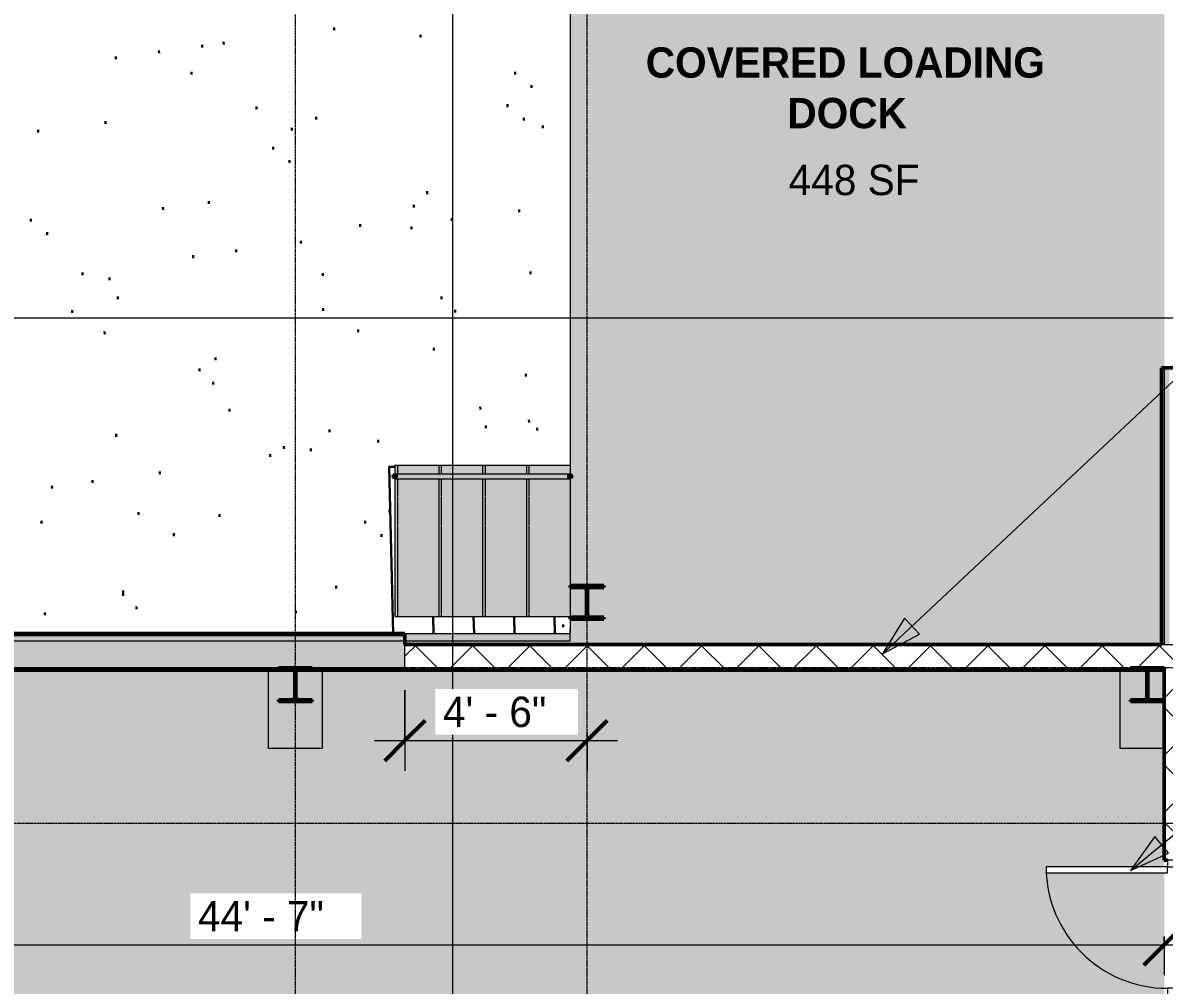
# Model space of a CAD drawing. Header units: inches. Extents: x -4136 to -1276, y 10223 to 12022.
# Drawn here: x -3374.8 to -3036.3, y 11354.5 to 11639.9 of the extents above; entities that cross this region are included whole.
import ezdxf

# ---------------------------------------------------------------- set-up
doc = ezdxf.new("R2010")
doc.units = ezdxf.units.IN
doc.header["$MEASUREMENT"] = 0
for name, pattern in [('Grid Line 1_2_', [0.875, 0.5, -0.125, 0.125, -0.125]), ('IMPORT-DASHEDX2 _3_', [0.225, 0.15, -0.075]), ('Overhead 1_16_', [0.101562, 0.0625, -0.039062])]:
    doc.linetypes.add(name, pattern=pattern)
for name, color, linetype, lineweight in [('A-ANNO-DIMS', 211, 'Continuous', 9), ('A-ANNO-DIMS-96', 211, 'Continuous', 9), ('A-AREA-IDEN', 2, 'Continuous', 9), ('A-DOOR', 31, 'Continuous', 13), ('A-DOOR-7', 31, 'Continuous', 20), ('A-DOOR-8', 31, 'Continuous', 9), ('A-DOOR-FRAM', 31, 'Continuous', 20), ('A-FLOR', 192, 'Continuous', 13), ('A-FLOR-HRAL', 11, 'Continuous', 9), ('A-FLOR-PATT-2', 8, 'Continuous', 9), ('A-WALL', 113, 'Continuous', 13), ('A-WALL-5', 113, 'Continuous', 50), ('A-WALL-PATT-3', 111, 'Continuous', 9), ('C-TOPO', 7, 'Continuous', 9), ('G-ANNO-SYMB', 111, 'Continuous', 9), ('G-ANNO-TEXT', 231, 'Continuous', 9), ('G-ANNO-TEXT-1', 165, 'Continuous', 20), ('PDF_Geometry-3', 253, 'Continuous', 30), ('S-COLS-3', 52, 'Continuous', 9), ('S-COLS-4', 52, 'Continuous', 50), ('S-FNDN', 32, 'Continuous', 13), ('S-FNDN-3', 32, 'Continuous', 50), ('S-GRID-1', 1, 'Grid Line 1_2_', 9), ('S-STRS', 31, 'Continuous', 9), ('S-STRS-1', 31, 'Overhead 1_16_', 9), ('site plan_dwg _3_-1', 254, 'IMPORT-DASHEDX2 _3_', 9)]:
    doc.layers.add(name, color=color, linetype=linetype, lineweight=lineweight)
doc.styles.add('Century Gothic', font='ufonts.com_century-gothic.ttf', dxfattribs={"height": 9})
doc.styles.add('Century Gothic_B', font='GOTHICB.TTF', dxfattribs={"height": 9})
doc.dimstyles.new('OD__1__Tol__', dxfattribs={"dimscale": 12, "dimtxt": 9.397514, "dimasz": 1, "dimexe": 0.75, "dimexo": 0.5, "dimgap": 0.125, "dimtad": 1, "dimdec": 0, "dimzin": 3, "dimdsep": 46, "dimlunit": 4, "dimtxsty": 'Century Gothic', "dimblk1": 'OBLIQUE', "dimblk2": 'OBLIQUE', "dimsah": 1, "dimcen": 0.09, "dimdle": 0.75, "dimazin": 0, "dimtfac": 1, "dimtdec": 4, "dimtix": 1, "dimtmove": 0, "dimatfit": 3, "dimfxl": 1, "dimtvp": 1, "dimtfill": 1, "dimfrac": 2, "dimtolj": 1, "dimtzin": 0, "dimarcsym": 2})
pattern_1 = [(45, (0, 0), (-8.485281, 8.485281), []), (135, (0, 0), (-8.485281, -8.485281), [])]
pattern_2 = [(45, (0, 0), (-9.503515, 9.503515), []), (45, (0, 14.4), (-9.503515, 9.503515), [])]

# ---------------------------------------------------------------- blocks, each defined once
blk = doc.blocks.new('site plan_dwg _3_-1267336-FLOOR PLAN - 1ST FLOOR PLAN')
at = {"layer": 'PDF_Geometry-3'}
for p, q in [((1770.52, 1785.8), (1770.52, 1785)), ((1731.32, 1781), (1731.32, 1780.2)), ((1737.72, 1781.8), (1737.72, 1781)), ((1796.12, 1783.4), (1796.12, 1782.6)), ((1705.72, 1777.8), (1705.72, 1777)), ((1718.52, 1779.4), (1718.52, 1778.6)), ((1728.12, 1773), (1728.12, 1772.2)), ((1824.12, 1772.2), (1824.12, 1771.4)), ((1828.92, 1768.2), (1828.92, 1767.4)), ((1747.32, 1762.6), (1747.32, 1761.8)), ((1821.72, 1762.6), (1821.72, 1761.8)), ((1702.52, 1758.6), (1702.52, 1757.8)), ((1764.92, 1759.4), (1764.92, 1758.6)), ((1826.52, 1758.6), (1826.52, 1757.8)), ((1682.52, 1756.2), (1682.52, 1755.4)), ((1757.72, 1756.2), (1757.72, 1755.4)), ((1832.12, 1756.2), (1832.12, 1755.4)), ((1752.12, 1750.6), (1752.12, 1749.8)), ((1756.92, 1746.6), (1756.92, 1745.8)), ((1797.72, 1737), (1797.72, 1736.2)), ((1719.32, 1733), (1719.32, 1732.2)), ((1732.92, 1734.6), (1732.92, 1733.8)), ((1793.72, 1733), (1793.72, 1732.2)), ((1680.12, 1729.8), (1680.12, 1729)), ((1824.92, 1731.4), (1824.92, 1730.6)), ((1777.72, 1727.4), (1777.72, 1726.6)), ((1792.92, 1726.6), (1792.92, 1725.8)), ((1804.92, 1729), (1804.92, 1728.2)), ((1684.92, 1725.8), (1684.92, 1725)), ((1740.92, 1720.2), (1740.92, 1719.4)), ((1760.12, 1722.6), (1760.12, 1721.8)), ((1728.12, 1718.6), (1728.12, 1717.8)), ((1695.32, 1713.8), (1695.32, 1713)), ((1766.52, 1713), (1766.52, 1712.2)), ((1828.12, 1713), (1828.12, 1712.2)), ((1703.32, 1712.2), (1703.32, 1711.4)), ((1705.72, 1706.6), (1705.72, 1705.8)), ((1801.72, 1705.8), (1801.72, 1705)), ((1692.12, 1702.6), (1692.12, 1701.8)), ((1766.52, 1702.6), (1766.52, 1701.8)), ((1805.72, 1701.8), (1805.72, 1701)), ((1701.72, 1696.2), (1701.72, 1695.4)), ((1776.92, 1696.2), (1776.92, 1695.4)), ((1799.32, 1690.6), (1799.32, 1689.8)), ((1734.52, 1688.2), (1734.52, 1687.4)), ((1729.72, 1685), (1729.72, 1684.2)), ((1826.52, 1682.6), (1826.52, 1681.8)), ((1733.72, 1681), (1733.72, 1680.2)), ((1738.52, 1673), (1738.52, 1672.2)), ((1812.92, 1673), (1812.92, 1672.2)), ((1827.32, 1669), (1827.32, 1668.2)), ((1704.92, 1665.8), (1704.92, 1665)), ((1768.12, 1666.6), (1768.12, 1665.8)), ((1814.52, 1667.4), (1814.52, 1666.6)), ((1829.72, 1666.6), (1829.72, 1665.8)), ((1754.52, 1661.8), (1754.52, 1661)), ((1782.52, 1663.4), (1782.52, 1662.6)), ((1750.52, 1659.4), (1750.52, 1658.6)), ((1762.52, 1661), (1762.52, 1660.2)), ((1697.72, 1652.2), (1697.72, 1651.4)), ((1717.72, 1654.6), (1717.72, 1653.8)), ((1685.72, 1650.6), (1685.72, 1649.8)), ((1711.32, 1642.6), (1711.32, 1641.8)), ((1735.32, 1641.8), (1735.32, 1641)), ((1785.72, 1642.6), (1785.72, 1641.8)), ((1682.52, 1640.2), (1682.52, 1639.4)), ((1778.52, 1639.4), (1778.52, 1638.6)), ((1721.72, 1636.2), (1721.72, 1635.4)), ((1783.32, 1635.4), (1783.32, 1634.6)), ((1769.72, 1620.2), (1769.72, 1619.4)), ((1710.52, 1614.6), (1710.52, 1613.8)), ((1683.32, 1613), (1683.32, 1612.2)), ((1757.72, 1613), (1757.72, 1612.2)), ((1798.42, 1610.87), (1798.49, 1605.88)), ((1810.42, 1610.77), (1810.5, 1605.78)), ((1822.42, 1610.67), (1822.5, 1605.68)), ((1834.42, 1610.57), (1834.5, 1605.58)), ((1836.92, 1608.2), (1836.92, 1607.4))]:
    blk.add_line(p, q, dxfattribs=at)
at = {"layer": 'PDF_Geometry-3', "flags": 128}
for points in [[(1787.42, 1655.4), (1785.72, 1655.4), (1786.49, 1605.98)], [(1706.52, 1619.4), (1706.52, 1618.6), (1706.52, 1617.8)]]:
    blk.add_lwpolyline(points, dxfattribs=at)
blk = doc.blocks.new('Railing - Lapeyre - 1 1_2_ Post-1355956-FLOOR PLAN - 1ST FLOOR PLAN')
at = {"layer": 'A-FLOR-HRAL'}
blk.add_hatch(color=256, dxfattribs=at).paths.add_polyline_path([(0.75, 0), (0.72, 0.19), (0.65, 0.37), (0.53, 0.53), (0.37, 0.65), (0.19, 0.72), (0, 0.75), (-0.19, 0.72), (-0.38, 0.65), (-0.53, 0.53), (-0.65, 0.37), (-0.72, 0.19), (-0.75, 0), (-0.72, -0.19), (-0.65, -0.38), (-0.53, -0.53), (-0.38, -0.65), (-0.19, -0.72), (0, -0.75), (0.19, -0.72), (0.37, -0.65), (0.53, -0.53), (0.65, -0.38), (0.72, -0.19)], flags=0)
for start, end in [(360, 180), (180, 360)]:
    blk.add_arc((0, 0), 0.75, start, end, dxfattribs=at)
blk = doc.blocks.new('Railing - Lapeyre - 1 1_2_ Post-1355961-FLOOR PLAN - 1ST FLOOR PLAN')
at = {"layer": 'A-FLOR-HRAL'}
blk.add_hatch(color=256, dxfattribs=at).paths.add_polyline_path([(0.75, 0), (0.72, -0.19), (0.65, -0.38), (0.53, -0.53), (0.37, -0.65), (0.19, -0.72), (0, -0.75), (-0.19, -0.72), (-0.38, -0.65), (-0.53, -0.53), (-0.65, -0.38), (-0.72, -0.19), (-0.75, 0), (-0.72, 0.19), (-0.65, 0.37), (-0.53, 0.53), (-0.38, 0.65), (-0.19, 0.72), (0, 0.75), (0.19, 0.72), (0.37, 0.65), (0.53, 0.53), (0.65, 0.37), (0.72, 0.19)], flags=0)
for start, end in [(360, 180), (180, 360)]:
    blk.add_arc((0, 0), 0.75, start, end, dxfattribs=at)
blk = doc.blocks.new('Railing - Railing-1340984-FLOOR PLAN - 1ST FLOOR PLAN')
at = {"layer": 'A-FLOR-HRAL'}
blk.add_hatch(color=256, dxfattribs=at).paths.add_polyline_path([(-3263.13, 11504.63), (-3212.45, 11504.63), (-3212.65, 11504.66), (-3212.83, 11504.73), (-3212.98, 11504.85), (-3213.1, 11505.01), (-3213.18, 11505.19), (-3213.2, 11505.38), (-3213.18, 11505.58), (-3213.1, 11505.76), (-3212.98, 11505.91), (-3212.83, 11506.03), (-3212.65, 11506.11), (-3212.45, 11506.13), (-3264.45, 11506.13), (-3264.26, 11506.11), (-3264.08, 11506.03), (-3263.92, 11505.91), (-3263.8, 11505.76), (-3263.73, 11505.58), (-3263.7, 11505.38), (-3263.73, 11505.19), (-3263.8, 11505.01), (-3263.92, 11504.85), (-3264.08, 11504.73), (-3264.26, 11504.66), (-3264.45, 11504.63), (-3263.7, 11504.63)], flags=0)
blk.add_hatch(color=256, dxfattribs=at).paths.add_polyline_path([(-3263.13, 11504.63), (-3212.45, 11504.63), (-3212.65, 11504.66), (-3212.83, 11504.73), (-3212.98, 11504.85), (-3213.1, 11505.01), (-3213.18, 11505.19), (-3213.2, 11505.38), (-3213.18, 11505.58), (-3213.1, 11505.76), (-3212.98, 11505.91), (-3212.83, 11506.03), (-3212.65, 11506.11), (-3212.45, 11506.13), (-3264.45, 11506.13), (-3264.26, 11506.11), (-3264.08, 11506.03), (-3263.92, 11505.91), (-3263.8, 11505.76), (-3263.73, 11505.58), (-3263.7, 11505.38), (-3263.73, 11505.19), (-3263.8, 11505.01), (-3263.92, 11504.85), (-3264.08, 11504.73), (-3264.26, 11504.66), (-3264.45, 11504.63), (-3263.7, 11504.63)], flags=0)
for p, q in [((-3264.45, 11506.13), (-3212.45, 11506.13)), ((-3264.45, 11504.63), (-3212.45, 11504.63))]:
    blk.add_line(p, q, dxfattribs=at)
at = {"extrusion": (0, 0, -1), "zscale": -1, "rotation": 270}
for name, p in [('Railing - Lapeyre - 1 1_2_ Post-1355956-FLOOR PLAN - 1ST FLOOR PLAN', (3264.45, 11505.38)), ('Railing - Lapeyre - 1 1_2_ Post-1355961-FLOOR PLAN - 1ST FLOOR PLAN', (3212.45, 11505.38))]:
    blk.add_blockref(name, p, dxfattribs=at)
blk = doc.blocks.new('Door-Passage-Single-Flush - 36_ x 80_-1385436-FLOOR PLAN - 1ST FLOOR PLAN')
at = {"layer": 'A-DOOR-7'}
for p, q in [((18, 39.0625), (16.25, 39.0625)), ((16.25, 39.0625), (16.25, 3.0625)), ((18, 3.0625), (18, 39.0625)), ((16.25, 3.0625), (18, 3.0625))]:
    blk.add_line(p, q, dxfattribs=at)
at = {"layer": 'A-DOOR-8'}
blk.add_arc((18, 3.0625), 36, 90, 180, dxfattribs=at)
at = {"layer": 'A-DOOR-FRAM'}
for p, q in [((-18, 3.0625), (-20, 3.0625)), ((-20, 3.0625), (-20, -2.6875)), ((-18, 1.125), (-18, 3.0625)), ((-17.375, 1.125), (-18, 1.125)), ((-17.375, -0.75), (-17.375, 1.125)), ((18, 1.125), (17.375, 1.125)), ((17.375, 1.125), (17.375, -0.75)), ((18, 3.0625), (18, 1.125)), ((20, 3.0625), (18, 3.0625)), ((20, -2.6875), (20, 3.0625)), ((-20, -2.6875), (-18, -2.6875)), ((-18, -2.6875), (-18, -0.75)), ((-18, -0.75), (-17.375, -0.75)), ((17.375, -0.75), (18, -0.75)), ((18, -0.75), (18, -2.6875)), ((18, -2.6875), (20, -2.6875))]:
    blk.add_line(p, q, dxfattribs=at)
blk = doc.blocks.new('DIMBLOCK2-FLOOR PLAN - 1ST FLOOR PLAN')
at = {"layer": 'A-ANNO-DIMS-96'}
for p, q in [((-3247.25, 10626.21), (-3247.25, 11772.4)), ((-3038.21, 11763.4), (-3256.25, 11763.4)), ((-3247.25, 11763.4), (-3038.21, 11763.4)), ((-3211.02, 10635.21), (-3256.25, 10635.21)), ((-3247.25, 10635.21), (-3211.02, 10635.21))]:
    blk.add_line(p, q, dxfattribs=at)
at = {"layer": 'A-ANNO-DIMS-96', "lineweight": 50}
for p, q in [((-3247.25, 11763.4), (-3253.25, 11769.4)), ((-3247.25, 11763.4), (-3241.25, 11757.4)), ((-3247.25, 10635.21), (-3253.25, 10641.21)), ((-3247.25, 10635.21), (-3241.25, 10629.21))]:
    blk.add_line(p, q, dxfattribs=at)
at = {"layer": 'A-ANNO-DIMS-96', "color": 0, "insert": (-3260.28, 11180.06), "char_height": 9, "width": 46.1821, "attachment_point": 1, "rotation": 90, "line_spacing_factor": 0.984502, "style": 'Century Gothic', "bg_fill": 3, "box_fill_scale": 1.25, "bg_fill_color": 256, "bg_fill_true_color": 13158600, "bg_fill_transparency": 0}
blk.add_mtext('94\' - 0"', dxfattribs=at)
blk = doc.blocks.new('_Oblique')
at = {"color": 0, "linetype": 'ByBlock', "lineweight": -2}
blk.add_line((-0.5, -0.5), (0.5, 0.5), dxfattribs=at)
blk = doc.blocks.new('DIMBLOCK7-FLOOR PLAN - 1ST FLOOR PLAN')
at = {"layer": 'A-ANNO-DIMS-96', "lineweight": 50}
for p, q in [((-3570.83, 11366.38), (-3564.83, 11372.38)), ((-3036.33, 11366.38), (-3030.33, 11372.38)), ((-3570.83, 11366.38), (-3576.83, 11360.38)), ((-3036.33, 11366.38), (-3042.33, 11360.38))]:
    blk.add_line(p, q, dxfattribs=at)
at = {"layer": 'A-ANNO-DIMS-96'}
for p, q in [((-3570.83, 11368.86), (-3570.83, 11357.38)), ((-3570.83, 11366.38), (-3570.83, 11368.86)), ((-3036.33, 11368.86), (-3036.33, 11357.38)), ((-3036.33, 11366.38), (-3036.33, 11368.86)), ((-3579.83, 11366.38), (-3027.33, 11366.38))]:
    blk.add_line(p, q, dxfattribs=at)
at = {"layer": 'A-ANNO-DIMS-96', "color": 0, "insert": (-3322.82, 11379.42), "char_height": 9, "width": 46.1821, "attachment_point": 1, "line_spacing_factor": 0.984502, "style": 'Century Gothic', "bg_fill": 3, "box_fill_scale": 1.25, "bg_fill_color": 256, "bg_fill_true_color": 13158600, "bg_fill_transparency": 0}
blk.add_mtext('44\' - 7"', dxfattribs=at)
blk = doc.blocks.new('DIMBLOCK13-FLOOR PLAN - 1ST FLOOR PLAN')
at = {"layer": 'A-ANNO-DIMS-96'}
for p, q in [((-3261.45, 11441.9), (-3261.45, 11417.98)), ((-3261.45, 11426.98), (-3261.45, 11441.9)), ((-3207.45, 11429.47), (-3207.45, 11417.98)), ((-3207.45, 11426.98), (-3207.45, 11429.47)), ((-3270.45, 11426.98), (-3198.45, 11426.98))]:
    blk.add_line(p, q, dxfattribs=at)
at = {"layer": 'A-ANNO-DIMS-96', "lineweight": 50}
for p, q in [((-3261.45, 11426.98), (-3255.45, 11432.98)), ((-3207.45, 11426.98), (-3201.45, 11432.98)), ((-3261.45, 11426.98), (-3267.45, 11420.98)), ((-3207.45, 11426.98), (-3213.45, 11420.98))]:
    blk.add_line(p, q, dxfattribs=at)
at = {"layer": 'A-ANNO-DIMS-96', "color": 0, "insert": (-3250.19, 11440.02), "char_height": 9, "width": 37.7691, "attachment_point": 1, "line_spacing_factor": 0.984502, "style": 'Century Gothic', "bg_fill": 3, "box_fill_scale": 1.25, "bg_fill_color": 256, "bg_fill_true_color": 13158600, "bg_fill_transparency": 0}
blk.add_mtext('4\' - 6"', dxfattribs=at)

msp = doc.modelspace()

# ---------------------------------------------------------------- hatches: boundary and pattern name
at = {"layer": 'A-FLOR-PATT-2'}
h = msp.add_hatch(dxfattribs=at)
h.set_pattern_fill('FP_4', color=256, style=0, pattern_type=2)
h.set_pattern_definition([(0, (0, 0), (30.72, 7.68), [1.267, -21.773, 1.267, -21.773, -122.88]), (0, (0, 0), (30.72, 7.68), [-46.08, 1.267, -44.813, 1.267, -21.773, -53.76]), (0, (0, 0), (30.72, 7.68), [-115.2, 1.267, -14.093, 1.267, -37.133]), (120, (11.52, 3.84), (-22.011075, 22.7643004), [1.267, -21.773, 1.267, -21.773, -122.88]), (120, (11.52, 3.84), (-22.011075, 22.7643004), [-46.08, 1.267, -44.813, 1.267, -21.773, -53.76]), (120, (11.52, 3.84), (-22.011075, 22.7643004), [-115.2, 1.267, -14.093, 1.267, -37.133]), (240, (15.36, 19.2), (-8.708925, -30.4443004), [1.267, -21.773, 1.267, -21.773, -122.88]), (240, (15.36, 19.2), (-8.708925, -30.4443004), [-46.08, 1.267, -44.813, 1.267, -21.773, -53.76]), (240, (15.36, 19.2), (-8.708925, -30.4443004), [-115.2, 1.267, -14.093, 1.267, -37.133])])
h.paths.add_polyline_path([(-3034.2, 10794.77), (-3034.17, 10794.77), (-3034.28, 10794.84), (-3034.97, 10795.45), (-3035.57, 10796.13), (-3036.08, 10796.9), (-3036.48, 10797.72), (-3036.78, 10798.58), (-3036.96, 10799.48), (-3037.02, 10800.4), (-3036.96, 10801.31), (-3036.78, 10802.21), (-3036.48, 10803.07), (-3036.08, 10803.9), (-3035.57, 10804.66), (-3034.97, 10805.35), (-3034.28, 10805.95), (-3033.83, 10806.25), (-3033.83, 10810.46), (-3037.08, 10810.46), (-3037.08, 10834.27), (-3036.33, 10834.27), (-3036.33, 10836.27), (-3072.08, 10836.27), (-3072.08, 10838.02), (-3036.33, 10838.02), (-3036.33, 10874.27), (-3037.08, 10874.27), (-3037.08, 10890.21), (-3036.33, 10890.21), (-3036.33, 11034.21), (-3037.08, 11034.21), (-3037.08, 11046.27), (-3036.33, 11046.27), (-3036.33, 11094.27), (-3581.7, 11094.27), (-3581.7, 11145.71), (-3580.7, 11145.71), (-3580.7, 11147.71), (-3579.45, 11147.71), (-3579.45, 11183.71), (-3580.7, 11183.71), (-3580.7, 11185.71), (-3581.7, 11185.71), (-3581.7, 11209.9), (-3579.45, 11209.9), (-3579.45, 11353.9), (-3581.7, 11353.9), (-3581.7, 11452.52), (-3772.59, 11452.52), (-3850.31, 11389.75), (-3850.46, 11389.66), (-3850.64, 11389.6), (-3850.84, 11389.6), (-3851.03, 11389.64), (-3851.2, 11389.74), (-3851.34, 11389.87), (-3851.45, 11390.04), (-3851.5, 11390.23), (-3851.5, 11390.44), (-3851.45, 11390.64), (-3851.37, 11390.79), (-3851.22, 11390.94), (-3773.11, 11454.02), (-3581.7, 11454.02), (-3581.7, 11456.52), (-3774.01, 11456.52), (-3974.76, 11294.35), (-4075.29, 11303.4), (-3669.02, 10794.77), (-3034.37, 10794.77)], flags=0)
h.paths.add_polyline_path([(-3026.33, 10834.27), (-3026.2, 10834.27), (-3026.2, 10874.27), (-3026.33, 10874.27), (-3026.33, 10836.89)], flags=0)
h.paths.add_polyline_path([(-3026.33, 10890.21), (-3026.2, 10890.21), (-3026.2, 11034.21), (-3026.33, 11034.21), (-3026.33, 10992.66)], flags=0)
h.paths.add_polyline_path([(-3026.2, 11046.27), (-3026.2, 11096.52), (-3026.33, 11096.52), (-3026.33, 11046.27)], flags=0)
h.paths.add_polyline_path([(-3120.79, 11106.52), (-3049.33, 11106.52), (-3049.33, 11121.51), (-3036.33, 11121.51), (-3036.33, 11387.77), (-3071.33, 11387.77), (-3071.33, 11389.52), (-3036.33, 11389.52), (-3036.33, 11424.64), (-3049.33, 11424.64), (-3049.33, 11447.9), (-3285.95, 11447.9), (-3285.95, 11424.64), (-3301.95, 11424.64), (-3301.95, 11447.9), (-3558.45, 11447.9), (-3558.45, 11424.64), (-3569.45, 11424.64), (-3569.45, 11354.9), (-3568.48, 11354.9), (-3568.48, 11208.9), (-3569.45, 11208.9), (-3569.45, 11121.51), (-3558.45, 11121.51), (-3558.45, 11106.52), (-3301.95, 11106.52), (-3301.95, 11121.51), (-3285.95, 11121.51), (-3285.95, 11106.52)], flags=0)
h.paths.add_polyline_path([(-3026.33, 11106.52), (-3026.2, 11106.52), (-3026.2, 11455.52), (-3026.33, 11455.52), (-3026.33, 11148.44)], flags=0)
h.paths.add_polyline_path([(-3580.7, 11181.96), (-3616.7, 11181.96), (-3616.7, 11183.71), (-3580.7, 11183.71)], flags=0)
h.paths.add_polyline_path([(-3569.13, 11207.61), (-3569.13, 11208.61), (-3566.66, 11208.61), (-3566.66, 11207.61), (-3568.66, 11207.61)], flags=0)
h.paths.add_polyline_path([(-3569.13, 11355.18), (-3569.13, 11356.18), (-3566.66, 11356.18), (-3566.66, 11355.18), (-3568.66, 11355.18)], flags=0)
h.paths.add_polyline_path([(-3213.14, 11455.52), (-3037.08, 11455.52), (-3037.08, 11537.52), (-3036.33, 11537.52), (-3036.33, 11681.52), (-3037.08, 11681.52), (-3037.08, 11705.21), (-3036.33, 11705.21), (-3036.33, 11741.46), (-3072.08, 11741.46), (-3072.08, 11743.21), (-3036.33, 11743.21), (-3036.33, 11745.21), (-3037.08, 11745.21), (-3037.08, 11770.65), (-3026.2, 11770.65), (-3026.21, 11812.27), (-3026.4, 11812.3), (-3026.58, 11812.37), (-3026.61, 11812.4), (-3208.45, 11812.4), (-3208.45, 11757.64), (-3202.45, 11757.64), (-3202.45, 11757.08), (-3206.6, 11757.08), (-3206.86, 11757.03), (-3207.08, 11756.88), (-3207.23, 11756.65), (-3207.28, 11756.39), (-3207.28, 11748.91), (-3207.23, 11748.64), (-3207.08, 11748.42), (-3206.86, 11748.27), (-3206.59, 11748.21), (-3202.45, 11748.21), (-3202.45, 11747.66), (-3208.45, 11747.66), (-3208.45, 11738.4), (-3208.48, 11738.2), (-3208.55, 11738.02), (-3208.67, 11737.87), (-3208.83, 11737.75), (-3209.01, 11737.67), (-3209.21, 11737.65), (-3209.4, 11737.67), (-3209.58, 11737.75), (-3209.73, 11737.87), (-3209.85, 11738.02), (-3209.93, 11738.2), (-3209.95, 11738.4), (-3209.95, 11747.66), (-3212.45, 11747.66), (-3212.45, 11506.13), (-3212.26, 11506.11), (-3212.08, 11506.03), (-3211.92, 11505.91), (-3211.8, 11505.76), (-3211.73, 11505.58), (-3211.7, 11505.38), (-3211.73, 11505.19), (-3211.8, 11505.01), (-3211.92, 11504.85), (-3212.08, 11504.73), (-3212.26, 11504.66), (-3212.45, 11504.63), (-3212.45, 11472.99), (-3202.45, 11472.99), (-3202.45, 11472.43), (-3206.59, 11472.43), (-3206.86, 11472.38), (-3207.08, 11472.23), (-3207.23, 11472.01), (-3207.28, 11471.74), (-3207.28, 11464.26), (-3207.23, 11464), (-3207.08, 11463.77), (-3206.86, 11463.62), (-3206.59, 11463.57), (-3202.45, 11463.57), (-3202.45, 11463.01), (-3212.45, 11463.01), (-3212.45, 11456.52), (-3261.45, 11456.52), (-3261.45, 11455.52)], flags=0)
h.paths.add_polyline_path([(-3208.31, 11463.57), (-3208.05, 11463.62), (-3207.83, 11463.77), (-3207.68, 11464), (-3207.62, 11464.26), (-3207.62, 11471.74), (-3207.68, 11472.01), (-3207.83, 11472.23), (-3208.05, 11472.38), (-3208.31, 11472.43), (-3212.45, 11472.43), (-3212.45, 11463.57), (-3208.81, 11463.57)], flags=0)
h.paths.add_polyline_path([(-3026.2, 11537.52), (-3026.2, 11681.52), (-3026.33, 11681.52), (-3026.33, 11537.52)], flags=0)
h.paths.add_polyline_path([(-3026.2, 11705.21), (-3026.2, 11736.52), (-3026.33, 11736.52), (-3026.33, 11705.21)], flags=0)
h.paths.add_polyline_path([(-3208.31, 11748.21), (-3208.05, 11748.27), (-3207.83, 11748.42), (-3207.68, 11748.64), (-3207.62, 11748.91), (-3207.62, 11756.39), (-3207.68, 11756.65), (-3207.83, 11756.88), (-3208.05, 11757.03), (-3208.31, 11757.08), (-3208.45, 11757.08), (-3208.45, 11748.21)], flags=0)
h.paths.add_polyline_path([(-3212.45, 11748.21), (-3209.95, 11748.21), (-3209.95, 11757.08), (-3212.45, 11757.08), (-3212.45, 11752.05)], flags=0)
h.paths.add_polyline_path([(-3212.45, 11757.64), (-3209.95, 11757.64), (-3209.95, 11813.9), (-3026.2, 11813.9), (-3026.2, 11816.4), (-3212.45, 11816.4), (-3212.45, 11758.54)], flags=0)
at = {"layer": 'A-WALL'}
h = msp.add_hatch(color=256, dxfattribs=at)
h.paths.add_polyline_path([(-3036.33, 11455.52), (-3036.33, 11537.52), (-3037.08, 11537.52), (-3037.08, 11455.52)], flags=0)
h.paths.add_polyline_path([(-3036.33, 11700.4), (-3036.33, 11705.21), (-3037.08, 11705.21), (-3037.08, 11700.4)], flags=0)
h.paths.add_polyline_path([(-3037.08, 11745.21), (-3036.33, 11745.21), (-3036.33, 11769.9), (-3037.08, 11769.9), (-3037.08, 11745.56)], flags=0)
h = msp.add_hatch(color=256, dxfattribs=at)
h.paths.add_polyline_path([(-3034.83, 11455.52), (-3034.83, 11537.52), (-3036.33, 11537.52), (-3036.33, 11455.52)], flags=0)
h.paths.add_polyline_path([(-3036.33, 11700.4), (-3034.83, 11700.4), (-3034.83, 11705.21), (-3036.33, 11705.21)], flags=0)
h.paths.add_polyline_path([(-3036.33, 11745.21), (-3034.83, 11745.21), (-3034.83, 11768.4), (-3036.33, 11768.4), (-3036.33, 11745.47)], flags=0)
for points in [[(-3261.45, 11458.02), (-3261.45, 11458.77), (-3581.7, 11458.77), (-3581.7, 11458.02), (-3288.01, 11458.02)], [(-3559.76, 11456.52), (-3261.45, 11456.52), (-3261.45, 11458.02), (-3580.95, 11458.02), (-3580.95, 11456.52), (-3570.21, 11456.52)], [(-3261.45, 11456.52), (-3212.45, 11456.52), (-3212.45, 11458.77), (-3261.45, 11458.77), (-3261.45, 11458.02)], [(-3261.45, 11447.9), (-3261.45, 11448.02), (-3570.95, 11448.02), (-3570.95, 11447.9), (-3288.01, 11447.9)]]:
    msp.add_hatch(color=256, dxfattribs=at).paths.add_polyline_path(points, flags=0)
at = {"layer": 'A-WALL-PATT-3'}
h = msp.add_hatch(dxfattribs=at)
h.set_pattern_fill('FP_6', color=256, style=0, pattern_type=2)
h.set_pattern_definition([(161.57, (0.48, 0.48), (-3.83995378, -1.544e-05), [0, -27.322, 3.034, 0]), (18.43, (-0.48, 0.48), (-3.83995378, 1.544e-05), [0, -27.322, 3.034, 0]), (108.43, (0.48, 0.48), (1.919622, -9.60052459), [9.106, -21.25]), (71.57, (-0.48, 0.48), (1.919622, 9.60052459), [9.106, -21.25])])
h.paths.add_polyline_path([(-3579.45, 11448.52), (-3261.45, 11448.52), (-3261.45, 11456.52), (-3579.45, 11456.52), (-3579.45, 11453.49)], flags=0)
h = msp.add_hatch(dxfattribs=at)
h.set_pattern_fill('FP_1', color=256, style=0, pattern_type=2)
h.set_pattern_definition(pattern_1)
h.paths.add_polyline_path([(-3120.79, 11447.9), (-3036.33, 11447.9), (-3036.33, 11455.52), (-3261.45, 11455.52), (-3261.45, 11447.9), (-3204.4, 11447.9)], flags=0)
h = msp.add_hatch(dxfattribs=at)
h.set_pattern_fill('FP_1', color=256, style=0, pattern_type=2)
h.set_pattern_definition(pattern_1)
h.paths.add_polyline_path([(-3028.7, 11046.27), (-3028.7, 11351.52), (-3036.33, 11351.52), (-3036.33, 11046.27), (-3034.83, 11046.27)], flags=0)
h.paths.add_polyline_path([(-3029.58, 11391.52), (-3028.7, 11391.52), (-3028.7, 11455.52), (-3036.33, 11455.52), (-3036.33, 11391.52), (-3031.52, 11391.52)], flags=0)
h = msp.add_hatch(dxfattribs=at)
h.set_pattern_fill('FP_7', color=256, style=0, pattern_type=2)
h.set_pattern_definition([(0, (0, 0), (0, 4.798), []), (315, (0, 0), (4.7984266, 0), [6.786, -6.786]), (45, (0, 0), (4.7984266, 0), [6.786, -6.786])])
h.paths.add_polyline_path([(-3261.45, 11448.02), (-3261.45, 11448.52), (-3571.45, 11448.52), (-3571.45, 11448.02), (-3288.01, 11448.02)], flags=0)
at = {"layer": 'S-COLS-3'}
h = msp.add_hatch(dxfattribs=at)
h.set_pattern_fill('FP_5', color=256, style=0, pattern_type=2)
h.set_pattern_definition(pattern_2)
h.paths.add_polyline_path([(-3212.45, 11463.01), (-3202.45, 11463.01), (-3202.45, 11463.57), (-3206.59, 11463.57), (-3206.86, 11463.62), (-3207.08, 11463.77), (-3207.23, 11464), (-3207.28, 11464.26), (-3207.28, 11471.74), (-3207.23, 11472.01), (-3207.08, 11472.23), (-3206.86, 11472.38), (-3206.59, 11472.43), (-3202.45, 11472.43), (-3202.45, 11472.99), (-3212.45, 11472.99), (-3212.45, 11472.43), (-3208.31, 11472.43), (-3208.05, 11472.38), (-3207.83, 11472.23), (-3207.68, 11472.01), (-3207.62, 11471.74), (-3207.62, 11464.26), (-3207.68, 11464), (-3207.83, 11463.77), (-3208.05, 11463.62), (-3208.31, 11463.57), (-3212.45, 11463.57)], flags=0)
h = msp.add_hatch(dxfattribs=at)
h.set_pattern_fill('FP_5', color=256, style=0, pattern_type=2)
h.set_pattern_definition(pattern_2)
h.paths.add_polyline_path([(-3298.95, 11438.54), (-3288.95, 11438.54), (-3288.95, 11439.1), (-3293.09, 11439.1), (-3293.36, 11439.15), (-3293.58, 11439.3), (-3293.73, 11439.53), (-3293.78, 11439.79), (-3293.78, 11447.27), (-3293.73, 11447.53), (-3293.58, 11447.76), (-3293.36, 11447.91), (-3293.09, 11447.96), (-3288.95, 11447.96), (-3288.95, 11448.52), (-3298.95, 11448.52), (-3298.95, 11447.96), (-3294.81, 11447.96), (-3294.55, 11447.91), (-3294.33, 11447.76), (-3294.18, 11447.53), (-3294.12, 11447.27), (-3294.12, 11439.79), (-3294.18, 11439.53), (-3294.33, 11439.3), (-3294.55, 11439.15), (-3294.81, 11439.1), (-3298.95, 11439.1)], flags=0)
h = msp.add_hatch(dxfattribs=at)
h.set_pattern_fill('FP_5', color=256, style=0, pattern_type=2)
h.set_pattern_definition(pattern_2)
h.paths.add_polyline_path([(-3046.33, 11438.54), (-3036.33, 11438.54), (-3036.33, 11439.1), (-3040.47, 11439.1), (-3040.73, 11439.15), (-3040.96, 11439.3), (-3041.11, 11439.53), (-3041.16, 11439.79), (-3041.16, 11447.27), (-3041.11, 11447.53), (-3040.96, 11447.76), (-3040.73, 11447.91), (-3040.47, 11447.96), (-3036.33, 11447.96), (-3036.33, 11448.52), (-3046.33, 11448.52), (-3046.33, 11447.96), (-3042.19, 11447.96), (-3041.92, 11447.91), (-3041.7, 11447.76), (-3041.55, 11447.53), (-3041.5, 11447.27), (-3041.5, 11439.79), (-3041.55, 11439.53), (-3041.7, 11439.3), (-3041.92, 11439.15), (-3042.19, 11439.1), (-3046.33, 11439.1)], flags=0)
at = {"layer": 'S-FNDN'}
msp.add_hatch(color=256, dxfattribs=at).paths.add_polyline_path([(-3285.95, 11424.64), (-3285.95, 11447.9), (-3293.38, 11447.9), (-3293.58, 11447.76), (-3293.73, 11447.53), (-3293.78, 11447.27), (-3293.78, 11439.79), (-3293.73, 11439.53), (-3293.58, 11439.3), (-3293.36, 11439.15), (-3293.09, 11439.1), (-3288.95, 11439.1), (-3288.95, 11438.54), (-3298.95, 11438.54), (-3298.95, 11439.1), (-3294.81, 11439.1), (-3294.55, 11439.15), (-3294.33, 11439.3), (-3294.18, 11439.53), (-3294.12, 11439.79), (-3294.12, 11447.27), (-3294.18, 11447.53), (-3294.33, 11447.76), (-3294.53, 11447.9), (-3301.95, 11447.9), (-3301.95, 11424.64), (-3288.01, 11424.64)], flags=0)
h = msp.add_hatch(color=256, dxfattribs=at)
h.paths.add_polyline_path([(-3049.33, 11424.64), (-3036.33, 11424.64), (-3036.33, 11438.54), (-3046.33, 11438.54), (-3046.33, 11439.1), (-3042.19, 11439.1), (-3041.92, 11439.15), (-3041.7, 11439.3), (-3041.55, 11439.53), (-3041.5, 11439.79), (-3041.5, 11447.27), (-3041.55, 11447.53), (-3041.7, 11447.76), (-3041.9, 11447.9), (-3049.33, 11447.9), (-3049.33, 11438.14)], flags=0)
h.paths.add_polyline_path([(-3037.08, 11439.1), (-3036.33, 11439.1), (-3036.33, 11447.9), (-3040.75, 11447.9), (-3040.96, 11447.76), (-3041.11, 11447.53), (-3041.16, 11447.27), (-3041.16, 11439.79), (-3041.11, 11439.53), (-3040.96, 11439.3), (-3040.73, 11439.15), (-3040.47, 11439.1), (-3037.18, 11439.1)], flags=0)
at = {"layer": 'S-STRS'}
h = msp.add_hatch(color=256, dxfattribs=at)
h.paths.add_polyline_path([(-3251.45, 11463.76), (-3251.45, 11504.63), (-3264.45, 11504.63), (-3264.45, 11463.76), (-3264.26, 11463.76)], flags=0)
h.paths.add_polyline_path([(-3264.26, 11506.13), (-3251.45, 11506.13), (-3251.45, 11508.63), (-3264.45, 11508.63), (-3264.45, 11506.13), (-3264.28, 11506.13)], flags=0)
h = msp.add_hatch(color=256, dxfattribs=at)
h.paths.add_polyline_path([(-3251.45, 11463.76), (-3238.45, 11463.76), (-3238.45, 11504.63), (-3251.45, 11504.63)], flags=0)
h.paths.add_polyline_path([(-3246.21, 11506.13), (-3238.45, 11506.13), (-3238.45, 11508.63), (-3251.45, 11508.63), (-3251.45, 11506.13)], flags=0)
h = msp.add_hatch(color=256, dxfattribs=at)
h.paths.add_polyline_path([(-3238.45, 11463.76), (-3225.45, 11463.76), (-3225.45, 11504.63), (-3238.45, 11504.63), (-3238.45, 11485.94)], flags=0)
h.paths.add_polyline_path([(-3238.45, 11506.13), (-3225.45, 11506.13), (-3225.45, 11508.63), (-3238.45, 11508.63)], flags=0)
h = msp.add_hatch(color=256, dxfattribs=at)
h.paths.add_polyline_path([(-3214.49, 11463.76), (-3212.45, 11463.76), (-3212.45, 11504.63), (-3225.45, 11504.63), (-3225.45, 11463.76)], flags=0)
h.paths.add_polyline_path([(-3212.45, 11506.13), (-3212.45, 11508.63), (-3225.45, 11508.63), (-3225.45, 11506.13), (-3212.65, 11506.13)], flags=0)

# ---------------------------------------------------------------- linework, layer by layer
at = {"layer": 'A-FLOR'}
for p, q in [((-3212.45, 11747.66), (-3212.45, 11506.13)), ((-3212.45, 11504.63), (-3212.45, 11472.99)), ((-3212.45, 11472.43), (-3212.45, 11463.57)), ((-3212.45, 11463.01), (-3212.45, 11458.77))]:
    msp.add_line(p, q, dxfattribs=at)
at = {"layer": 'A-WALL'}
for p, q in [((-3036.33, 11537.52), (-3036.33, 11455.52)), ((-3261.45, 11458.02), (-3580.95, 11458.02)), ((-3212.45, 11456.52), (-3579.45, 11456.52)), ((-3261.45, 11458.77), (-3212.45, 11458.77)), ((-3212.45, 11456.52), (-3212.45, 11458.77)), ((-3261.45, 11447.9), (-3261.45, 11455.52)), ((-3037.08, 11455.52), (-3028.7, 11455.52)), ((-3261.45, 11448.52), (-3571.45, 11448.52)), ((-3261.45, 11448.02), (-3570.95, 11448.02))]:
    msp.add_line(p, q, dxfattribs=at)
at = {"layer": 'A-WALL-5'}
for p, q in [((-3026.2, 11537.52), (-3037.08, 11537.52)), ((-3037.08, 11537.52), (-3037.08, 11455.52)), ((-3261.45, 11458.77), (-3581.7, 11458.77)), ((-3261.45, 11455.52), (-3261.45, 11458.77)), ((-3570.83, 11447.9), (-3261.45, 11447.9))]:
    msp.add_line(p, q, dxfattribs=at)
at = {"layer": 'C-TOPO'}
msp.add_line((-3212.45, 11458.77), (-3212.45, 11459.98), dxfattribs=at)
at = {"layer": 'G-ANNO-SYMB'}
msp.add_line((-4043.19, 11552.4), (-1407.87, 11552.4), dxfattribs=at)
at = {"layer": 'S-COLS-4'}
for p, q in [((-3202.45, 11472.99), (-3212.45, 11472.99)), ((-3212.45, 11472.99), (-3212.45, 11472.43)), ((-3202.45, 11472.43), (-3202.45, 11472.99)), ((-3212.45, 11472.43), (-3208.31, 11472.43)), ((-3207.62, 11471.74), (-3207.62, 11464.26)), ((-3207.28, 11464.26), (-3207.28, 11471.74)), ((-3206.59, 11472.43), (-3202.45, 11472.43)), ((-3208.31, 11463.57), (-3212.45, 11463.57)), ((-3212.45, 11463.57), (-3212.45, 11463.01)), ((-3212.45, 11463.01), (-3202.45, 11463.01)), ((-3202.45, 11463.57), (-3206.59, 11463.57)), ((-3202.45, 11463.01), (-3202.45, 11463.57)), ((-3288.95, 11448.52), (-3298.95, 11448.52)), ((-3298.95, 11448.52), (-3298.95, 11447.96)), ((-3298.95, 11447.96), (-3294.81, 11447.96)), ((-3294.12, 11447.27), (-3294.12, 11439.79)), ((-3293.78, 11439.79), (-3293.78, 11447.27)), ((-3293.09, 11447.96), (-3288.95, 11447.96)), ((-3288.95, 11447.96), (-3288.95, 11448.52)), ((-3036.33, 11448.52), (-3046.33, 11448.52)), ((-3046.33, 11448.52), (-3046.33, 11447.96)), ((-3046.33, 11447.96), (-3042.19, 11447.96)), ((-3041.5, 11447.27), (-3041.5, 11439.79)), ((-3041.16, 11439.79), (-3041.16, 11447.27)), ((-3040.47, 11447.96), (-3036.33, 11447.96)), ((-3036.33, 11447.96), (-3036.33, 11448.52)), ((-3294.81, 11439.1), (-3298.95, 11439.1)), ((-3298.95, 11439.1), (-3298.95, 11438.54)), ((-3288.95, 11439.1), (-3293.09, 11439.1)), ((-3288.95, 11438.54), (-3288.95, 11439.1)), ((-3042.19, 11439.1), (-3046.33, 11439.1)), ((-3046.33, 11439.1), (-3046.33, 11438.54)), ((-3036.33, 11439.1), (-3040.47, 11439.1)), ((-3036.33, 11438.54), (-3036.33, 11439.1)), ((-3298.95, 11438.54), (-3288.95, 11438.54)), ((-3046.33, 11438.54), (-3036.33, 11438.54))]:
    msp.add_line(p, q, dxfattribs=at)
for centre, start, end in [((-3208.31, 11471.74), 0, 90), ((-3206.59, 11471.74), 90, 180), ((-3208.31, 11464.26), 270, 0), ((-3206.59, 11464.26), 180, 270), ((-3294.81, 11447.27), 0, 90), ((-3293.09, 11447.27), 90, 180), ((-3042.19, 11447.27), 0, 90), ((-3040.47, 11447.27), 90, 180), ((-3294.81, 11439.79), 270, 0), ((-3293.09, 11439.79), 180, 270), ((-3042.19, 11439.79), 270, 0), ((-3040.47, 11439.79), 180, 270)]:
    msp.add_arc(centre, 0.691, start, end, dxfattribs=at)
at = {"layer": 'S-FNDN'}
for p, q in [((-3301.95, 11424.64), (-3301.95, 11447.9)), ((-3285.95, 11447.9), (-3285.95, 11424.64)), ((-3049.33, 11424.64), (-3049.33, 11447.9)), ((-3285.95, 11424.64), (-3301.95, 11424.64)), ((-3036.33, 11424.64), (-3049.33, 11424.64))]:
    msp.add_line(p, q, dxfattribs=at)
at = {"layer": 'S-FNDN-3'}
for p, q in [((-3037.08, 11455.52), (-3261.45, 11455.52)), ((-3261.45, 11447.9), (-3036.33, 11447.9)), ((-3036.33, 11447.9), (-3036.33, 11391.52)), ((-3036.33, 11391.52), (-3035.33, 11391.52))]:
    msp.add_line(p, q, dxfattribs=at)
at = {"layer": 'S-GRID-1'}
msp.add_line((-1362.8, 11402.4), (-3914.18, 11402.4), dxfattribs=at)
at = {"layer": 'S-STRS'}
for p, q in [((-3264.45, 11508.63), (-3264.45, 11506.13)), ((-3264.45, 11508.63), (-3251.45, 11508.63)), ((-3251.45, 11508.63), (-3238.45, 11508.63)), ((-3251.45, 11508.63), (-3251.45, 11506.13)), ((-3238.45, 11508.63), (-3225.45, 11508.63)), ((-3238.45, 11508.63), (-3238.45, 11506.13)), ((-3225.45, 11508.63), (-3212.45, 11508.63)), ((-3225.45, 11508.63), (-3225.45, 11506.13)), ((-3212.45, 11508.63), (-3212.45, 11506.13)), ((-3264.45, 11504.63), (-3264.45, 11463.76)), ((-3251.45, 11504.63), (-3251.45, 11463.76)), ((-3238.45, 11504.63), (-3238.45, 11463.76)), ((-3225.45, 11504.63), (-3225.45, 11463.76)), ((-3212.45, 11504.63), (-3212.45, 11472.99)), ((-3212.45, 11472.43), (-3212.45, 11463.76)), ((-3264.45, 11463.76), (-3251.45, 11463.76)), ((-3251.45, 11463.76), (-3238.45, 11463.76)), ((-3238.45, 11463.76), (-3225.45, 11463.76)), ((-3225.45, 11463.76), (-3212.45, 11463.76))]:
    msp.add_line(p, q, dxfattribs=at)
at = {"layer": 'S-STRS-1'}
for p, q in [((-3263.7, 11508.63), (-3263.7, 11506.13)), ((-3250.7, 11508.63), (-3250.7, 11506.13)), ((-3237.7, 11508.63), (-3237.7, 11506.13)), ((-3224.7, 11508.63), (-3224.7, 11506.13)), ((-3263.7, 11504.63), (-3263.7, 11463.76)), ((-3250.7, 11504.63), (-3250.7, 11463.76)), ((-3237.7, 11504.63), (-3237.7, 11463.76)), ((-3224.7, 11504.63), (-3224.7, 11463.76))]:
    msp.add_line(p, q, dxfattribs=at)

# ---------------------------------------------------------------- block references
at = {"layer": 'A-DOOR', "rotation": 89.99999999999959}
msp.add_blockref('Door-Passage-Single-Flush - 36_ x 80_-1385436-FLOOR PLAN - 1ST FLOOR PLAN', (-3032.27, 11371.52), dxfattribs=at)
at = {"layer": 'A-FLOR-HRAL'}
msp.add_blockref('Railing - Railing-1340984-FLOOR PLAN - 1ST FLOOR PLAN', (0, 0), dxfattribs=at)
at = {"layer": 'site plan_dwg _3_-1', "rotation": 0.4767314902811993}
msp.add_blockref('site plan_dwg _3_-1267336-FLOOR PLAN - 1ST FLOOR PLAN', (-5038.04, 9837.99), dxfattribs=at)

# ---------------------------------------------------------------- next in the draw order: dimensions: what is measured, and where the dimension line sits
at = {"layer": 'A-ANNO-DIMS'}
dim = msp.add_linear_dim(base=(-3247.25, 11763.4), p1=(-3205.02, 10635.21), p2=(-3032.21, 11763.4), angle=90, dimstyle='OD__1__Tol__', override={"dimpost": '<>', "dimfxl": 1141.345724}, dxfattribs=at)
dim.commit()
dim.dimension.update_dxf_attribs({"geometry": 'DIMBLOCK2-FLOOR PLAN - 1ST FLOOR PLAN', "text_midpoint": (-3253.47, 11199.3)})

# ---------------------------------------------------------------- next in the draw order: hatches: boundary and pattern name
at = {"layer": 'G-ANNO-TEXT'}
msp.add_hatch(color=256, dxfattribs=at).paths.add_polyline_path([(-3119.86, 11452.69), (-3108.91, 11458.57), (-3113.32, 11463.25)], flags=0)
at = {"layer": 'G-ANNO-TEXT-1'}
msp.add_hatch(color=256, dxfattribs=at).paths.add_polyline_path([(-3046.32, 11388.44), (-3035.03, 11393.62), (-3039.14, 11398.57)], flags=0)

# ---------------------------------------------------------------- next in the draw order: linework, layer by layer
at = {"layer": 'G-ANNO-TEXT'}
for p, q in [((-3119.86, 11452.69), (-2958.87, 11603.94)), ((-3113.32, 11463.25), (-3119.86, 11452.69)), ((-3108.91, 11458.57), (-3113.32, 11463.25)), ((-3119.86, 11452.69), (-3108.91, 11458.57))]:
    msp.add_line(p, q, dxfattribs=at)
at = {"layer": 'G-ANNO-TEXT-1'}
for p, q in [((-3046.32, 11388.44), (-2988.35, 11436.53)), ((-3039.14, 11398.57), (-3046.32, 11388.44)), ((-3035.03, 11393.62), (-3039.14, 11398.57)), ((-3046.32, 11388.44), (-3035.03, 11393.62))]:
    msp.add_line(p, q, dxfattribs=at)
at = {"layer": 'S-GRID-1'}
for p, q in [((-3207.45, 11070.13), (-3207.45, 11973.42)), ((-2971.96, 11448.52), (-3914.18, 11448.52))]:
    msp.add_line(p, q, dxfattribs=at)

# ---------------------------------------------------------------- next in the draw order: texts
at = {"layer": 'A-AREA-IDEN', "char_height": 9, "attachment_point": 1}
for s, insert, width, style in [('COVERED LOADING', (-3190.05, 11632.59), 147.561, 'Century Gothic_B'), ('DOCK', (-3148.05, 11617.59), 45.753, 'Century Gothic_B'), ('448 SF', (-3147.68, 11597.76), 44.844, 'Century Gothic')]:
    msp.add_mtext(s, dxfattribs=dict(at, insert=insert, width=width, style=style))

# ---------------------------------------------------------------- next in the draw order: dimensions: what is measured, and where the dimension line sits
at = {"layer": 'A-ANNO-DIMS'}
for base, p1, p2, override, picture, middle in [((-3207.45, 11426.98), (-3261.45, 11447.9), (-3207.45, 11435.47), {"dimpost": '<>', "dimfxl": 55.411506}, 'DIMBLOCK13-FLOOR PLAN - 1ST FLOOR PLAN', (-3234.45, 11433.21)), ((-3036.32825386, 11366.37962768), (-3570.82825386, 11374.86490906), (-3036.32825386, 11374.86490906), {"dimpost": '<>', "dimfxl": 534.5}, 'DIMBLOCK7-FLOOR PLAN - 1ST FLOOR PLAN', (-3303.57825386, 11372.60600433))]:
    dim = msp.add_linear_dim(base=base, p1=p1, p2=p2, dimstyle='OD__1__Tol__', override=override, dxfattribs=at)
    dim.commit()
    dim.dimension.update_dxf_attribs({"geometry": picture, "text_midpoint": middle})

# ---------------------------------------------------------------- next in the draw order: linework, layer by layer
at = {"layer": 'S-GRID-1'}
msp.add_line((-3293.95, 11070.13), (-3293.95, 11973.42), dxfattribs=at)

doc.saveas('drawing.dxf')
